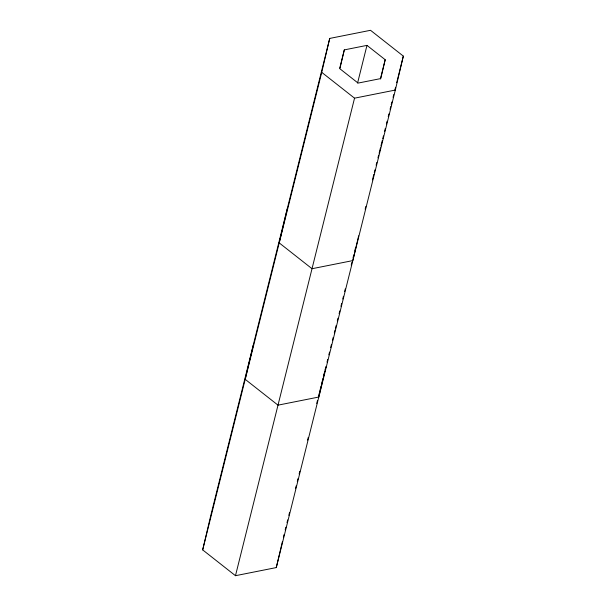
<?xml version="1.0" encoding="UTF-8"?>
<svg xmlns="http://www.w3.org/2000/svg" width="606" height="606" viewBox="0 0 606 606"><rect width="100%" height="100%" fill="white"/><g stroke="black" fill="none" stroke-linecap="round" stroke-linejoin="round"><path stroke-width="0.91" d="M202.669 549.884L210.661 515.948L329.725 38.42L370.524 30.3L403.331 56.116L395.339 90.052L276.275 567.58L235.476 575.7L202.669 549.884L321.733 72.349L329.725 38.42M253.187 345.405L245.195 379.333L278.002 405.156L318.801 397.036L325.922 366.774L325.187 369.524M287.199 208.964L279.214 242.9L312.022 268.716L352.813 260.595L358.646 235.832M344.306 49.889L339.868 68.743L358.093 83.09L380.757 78.575L385.196 59.721L366.971 45.382L344.306 49.889L339.731 68.228M276.275 567.58L282.32 541.9M283.403 537.317L284.047 534.568M357.593 82.977L366.971 45.382M235.476 575.7L354.54 98.172L395.339 90.052M380.394 78.977L385.196 59.721M285.184 529.977L285.865 527.228M287.009 522.645L287.698 519.895M288.835 515.312L289.524 512.562M295.47 488.716L296.152 485.967M297.296 481.384L297.985 478.634M299.129 474.051L299.811 471.301M307.583 440.123L308.272 437.373M316.726 403.445L317.415 400.695M318.559 396.112L319.241 393.362M319.703 391.529L321.074 386.022M321.528 384.189L322.9 378.689M323.362 376.856L324.733 371.357M327.02 362.183L327.702 359.441M328.846 354.858L329.528 352.116M330.671 347.533L331.353 344.791M332.497 340.208L333.179 337.459M334.323 332.883L335.004 330.134M335.466 328.308L336.148 325.558M337.292 320.983L337.974 318.233M339.118 313.658L339.799 310.908M340.943 306.325L341.625 303.583M342.769 299L343.458 296.258M344.594 291.675L345.284 288.933M351.215 265.125L351.904 262.375M353.04 257.8L353.73 255.05M354.874 250.475L355.555 247.725M365.153 209.244L365.835 206.495M372.463 179.899L373.834 174.399M374.296 172.566L374.978 169.816M376.121 165.233L376.811 162.476M377.955 157.893L378.636 155.144M379.098 153.31L380.47 147.811M380.924 145.978L382.295 140.471M382.75 138.638L383.439 135.888M384.583 131.305L385.264 128.555M386.408 123.972L387.098 121.215M388.241 116.632L388.923 113.883M390.067 109.3L390.756 106.55M391.211 104.717L391.9 101.959M393.044 97.377L393.726 94.627M394.87 90.044L395.559 87.294M396.695 82.711L403.331 56.116M321.733 72.349L354.54 98.172"/></g></svg>
